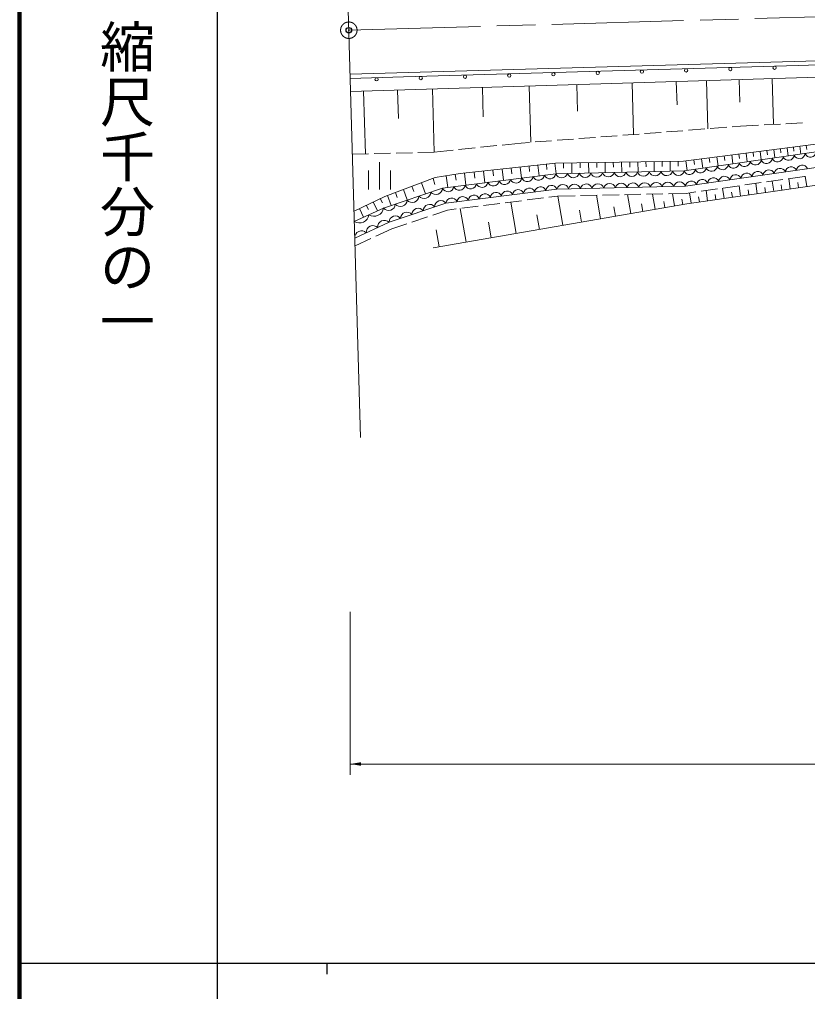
# Model space of a CAD drawing. Units: millimetres, scale not verified. Extents: x 40000 to 680000, y 20000 to 380000.
# Drawn here: x 40000 to 111782, y 202409 to 290981 of the extents above; entities that cross this region are included whole.
import ezdxf
from ezdxf.enums import TextEntityAlignment as Align

# ---------------------------------------------------------------- set-up
doc = ezdxf.new("R2010")
doc.units = ezdxf.units.MM
doc.header["$LTSCALE"] = 1000
doc.header["$PDMODE"] = 32
doc.header["$PDSIZE"] = 500
doc.linetypes.add('CHAIN', pattern=[18.5, 12, -1.5, 3.5, -1.5])
for name, color, linetype, lineweight in [('M-BGD', 7, 'Continuous', 13), ('M-BMK', 2, 'CHAIN', 13), ('M-BMK-OTRS', 5, 'Continuous', 13), ('M-STR-HTXT', 7, 'Continuous', 13), ('M-STR-STRC', 7, 'Continuous', 13), ('M-TTL', 2, 'Continuous', 140), ('M-TTL-BAND', 7, 'Continuous', 25)]:
    doc.layers.add(name, color=color, linetype=linetype, lineweight=lineweight)
doc.layers.add('M-OTRS', color=6, linetype='Continuous')
doc.styles.add('@ＭＳ ゴシック', font='')
doc.styles.get('@ＭＳ ゴシック').set_extended_font_data('@MS Gothic')

# ---------------------------------------------------------------- blocks, each defined once
blk = doc.blocks.new('filled_arrow')
at = {"color": 0, "linetype": 'Continuous', "lineweight": -2}
blk.add_solid([(7.5, 1.25), (0, 0), (7.5, -1.25)], dxfattribs=at)

msp = doc.modelspace()

# ---------------------------------------------------------------- linework, layer by layer
at = {"layer": 'M-BGD'}
for p, q in [((70115, 286002), (117438, 287359)), ((70160, 284418), (117481, 285860)), ((99891, 283207), (99830, 285322)), ((102699, 281023), (102573, 285406)), ((105613, 283429), (105554, 285496)), ((108683, 281415), (108563, 285588)), ((71506, 278732), (71342, 284455)), ((74516, 281969), (74442, 284549)), ((77611, 284645), (77776, 278893)), ((82248, 282106), (82172, 284784)), ((86582, 279788), (86435, 284914)), ((90826, 282617), (90756, 285046)), ((95938, 280503), (95803, 285199)), ((98934, 280732), (100429, 280847)), ((100928, 280885), (102424, 280999)), ((102922, 281038), (104418, 281152)), ((104916, 281190), (105676, 281248)), ((105676, 281248), (107315, 281338)), ((107815, 281366), (109312, 281448)), ((109811, 281475), (111309, 281558)), ((86969, 279817), (88464, 279932)), ((88963, 279970), (90459, 280084)), ((90957, 280122), (92453, 280237)), ((92951, 280275), (94447, 280389)), ((94945, 280427), (96441, 280542)), ((96940, 280580), (98435, 280694)), ((77776, 278893), (79506, 279074)), ((80003, 279126), (81495, 279281)), ((81992, 279333), (83484, 279489)), ((83981, 279541), (85711, 279721)), ((85711, 279721), (86470, 279779)), ((100472, 278082), (112525, 279603)), ((108081, 279043), (108130, 278654)), ((108703, 279121), (108798, 278365)), ((109307, 279197), (109355, 278819)), ((109912, 279274), (110005, 278538)), ((110500, 279348), (110547, 278980)), ((111089, 279422), (111179, 278706)), ((111661, 279494), (111706, 279136)), ((71801, 278739), (70324, 278701)), ((73800, 278791), (72301, 278752)), ((75800, 278842), (74300, 278804)), ((77776, 278893), (76299, 278855)), ((101422, 278202), (101478, 277757)), ((102135, 278292), (102244, 277426)), ((102828, 278380), (102883, 277946)), ((103521, 278467), (103627, 277624)), ((104196, 278552), (104249, 278131)), ((104870, 278637), (104974, 277817)), ((105526, 278720), (105578, 278310)), ((106183, 278803), (106283, 278005)), ((106821, 278884), (106872, 278484)), ((107460, 278964), (107558, 278187)), ((72798, 275479), (72798, 277979)), ((80150, 276932), (88818, 277887)), ((83119, 277259), (83177, 276730)), ((83965, 277352), (84078, 276323)), ((84788, 277443), (84845, 276928)), ((85612, 277534), (85722, 276531)), ((86414, 277622), (86469, 277121)), ((87215, 277710), (87323, 276735)), ((87995, 277796), (88049, 277308)), ((88776, 277882), (88881, 276929)), ((88818, 277887), (100472, 278082)), ((89542, 277899), (89550, 277420)), ((90309, 277912), (90325, 276961)), ((91069, 277924), (91077, 277449)), ((91830, 277937), (91846, 276994)), ((92585, 277950), (92593, 277478)), ((93340, 277963), (93355, 277026)), ((94088, 277975), (94096, 277507)), ((94837, 277988), (94853, 277059)), ((95580, 278000), (95588, 277536)), ((96323, 278013), (96339, 277091)), ((97060, 278025), (97068, 277564)), ((97798, 278037), (97813, 277123)), ((98529, 278050), (98537, 277593)), ((99260, 278062), (99276, 277155)), ((99986, 278074), (99994, 277621)), ((100710, 278112), (100822, 277222)), ((71798, 275479), (71798, 277229)), ((73277, 274862), (77871, 276570)), ((73798, 275479), (73798, 277229)), ((77667, 276494), (77830, 275952)), ((77871, 276570), (80150, 276932)), ((78859, 276727), (79025, 275681)), ((79696, 276860), (79779, 276337)), ((80535, 276974), (80654, 275888)), ((81404, 277070), (81464, 276527)), ((82273, 277166), (82389, 276108)), ((108044, 276186), (109529, 276399)), ((110024, 276470), (111509, 276683)), ((110202, 275536), (110067, 276476)), ((111706, 275751), (111571, 276692)), ((74973, 275493), (75329, 274535)), ((75739, 275778), (75917, 275299)), ((76606, 276100), (76979, 275096)), ((113052, 275944), (100794, 274187)), ((102105, 275335), (103590, 275548)), ((104183, 274673), (104048, 275613)), ((104085, 275618), (105569, 275831)), ((105688, 274889), (105553, 275829)), ((106064, 275902), (107549, 276115)), ((106440, 274996), (106373, 275467)), ((107192, 275104), (107057, 276045)), ((107945, 275212), (107877, 275682)), ((108697, 275320), (108562, 276260)), ((109449, 275428), (109382, 275898)), ((110954, 275643), (110886, 276114)), ((70473, 273510), (73277, 274862)), ((72859, 274661), (73053, 274259)), ((73511, 274949), (73851, 274035)), ((74242, 275221), (74412, 274764)), ((86231, 274530), (87719, 274719)), ((88215, 274782), (89003, 274882)), ((89003, 274882), (90610, 274916)), ((89494, 272226), (89032, 274882)), ((91110, 274927), (92610, 274960)), ((92916, 272820), (92544, 274958)), ((93110, 274971), (94609, 275003)), ((95109, 275014), (96609, 275047)), ((95671, 273298), (95372, 275020)), ((97109, 275057), (98608, 275090)), ((97889, 273683), (97648, 275069)), ((99108, 275101), (100716, 275136)), ((99674, 273993), (99481, 275109)), ((100423, 274123), (100342, 274591)), ((100716, 275136), (101610, 275264)), ((101174, 274242), (101039, 275182)), ((101926, 274349), (101859, 274820)), ((102678, 274457), (102544, 275398)), ((103431, 274565), (103363, 275035)), ((104935, 274781), (104868, 275251)), ((70968, 273749), (71344, 272969)), ((71592, 274050), (71780, 273660)), ((72216, 274351), (72603, 273547)), ((100794, 274187), (77677, 270175)), ((78995, 273611), (79783, 273711)), ((80678, 270695), (80146, 273757)), ((80279, 273774), (81767, 273963)), ((82263, 274026), (83751, 274215)), ((84247, 274278), (85735, 274467)), ((85243, 271488), (84748, 274341)), ((94293, 273059), (94144, 273920)), ((96780, 273490), (96659, 274183)), ((98782, 273838), (98685, 274396)), ((75745, 272512), (77166, 272992)), ((77640, 273152), (78995, 273611)), ((87368, 271857), (87138, 273185)), ((91205, 272523), (91019, 273592)), ((73916, 271894), (75271, 272352)), ((82960, 271092), (82713, 272518)), ((72467, 271229), (73916, 271894)), ((78228, 270270), (77963, 271801)), ((70563, 270355), (72012, 271020))]:
    msp.add_line(p, q, dxfattribs=at)
for points in [[(70500, 272581), (73158, 273801), (78533, 275618), (88851, 276929), (100548, 277182), (112565, 278905), (125531, 281308)], [(125719, 279919), (112792, 277523), (100663, 275785), (88955, 275531), (78849, 274247), (73676, 272498), (70543, 271061)]]:
    msp.add_lwpolyline(points, dxfattribs=at)
for centre, radius, start, end in [((107040, 278234), 520, 201.48757, 354.82777), ((108042, 278378), 520, 201.48757, 354.82777), ((109043, 278521), 520, 201.48757, 354.82777), ((110045, 278665), 520, 201.48757, 354.82777), ((111046, 278808), 520, 201.48757, 354.82777), ((112047, 278952), 520, 201.48757, 354.82777), ((101031, 277373), 520, 201.48757, 354.82777), ((102033, 277516), 520, 201.48757, 354.82777), ((103034, 277660), 520, 201.48757, 354.82777), ((104036, 277804), 520, 201.48757, 354.82777), ((105037, 277947), 520, 201.48757, 354.82777), ((106039, 278091), 520, 201.48757, 354.82777), ((108261, 276747), 526, 22.0044, 174.31094), ((109272, 276892), 526, 22.0044, 174.31094), ((110283, 277037), 526, 22.0044, 174.31094), ((111294, 277181), 526, 22.0044, 174.31094), ((84190, 276476), 538, 202.10387, 352.37162), ((85222, 276607), 538, 202.10387, 352.37162), ((86254, 276738), 538, 202.10387, 352.37162), ((87286, 276869), 538, 202.10387, 352.37162), ((88318, 277000), 538, 202.10387, 352.37162), ((89379, 277094), 554, 197.34359, 345.14068), ((90443, 277117), 554, 197.34359, 345.14068), ((91506, 277140), 554, 197.34359, 345.14068), ((92569, 277163), 554, 197.34359, 345.14068), ((93633, 277186), 554, 197.34359, 345.14068), ((94696, 277209), 554, 197.34359, 345.14068), ((95759, 277232), 554, 197.34359, 345.14068), ((96823, 277255), 554, 197.34359, 345.14068), ((97886, 277278), 554, 197.34359, 345.14068), ((98949, 277301), 554, 197.34359, 345.14068), ((100013, 277324), 554, 197.34359, 345.14068), ((102197, 275877), 526, 22.0044, 174.31094), ((103207, 276022), 526, 22.0044, 174.31094), ((104218, 276167), 526, 22.0044, 174.31094), ((105229, 276312), 526, 22.0044, 174.31094), ((106240, 276457), 526, 22.0044, 174.31094), ((107251, 276602), 526, 22.0044, 174.31094), ((77931, 275628), 602, 218.31238, 359.04671), ((79032, 275821), 538, 202.10387, 352.37162), ((80063, 275952), 538, 202.10387, 352.37162), ((81095, 276083), 538, 202.10387, 352.37162), ((82127, 276214), 538, 202.10387, 352.37162), ((83159, 276345), 538, 202.10387, 352.37162), ((85433, 274958), 524, 20.95188, 173.52361), ((86444, 275087), 524, 20.95188, 173.52361), ((87454, 275215), 524, 20.95188, 173.52361), ((88465, 275343), 524, 20.95188, 173.52361), ((89490, 275388), 554, 17.39661, 165.08766), ((90554, 275411), 554, 17.39661, 165.08766), ((91619, 275434), 554, 17.39661, 165.08766), ((92683, 275457), 554, 17.39661, 165.08766), ((93748, 275480), 554, 17.39661, 165.08766), ((94812, 275504), 554, 17.39661, 165.08766), ((95876, 275527), 554, 17.39661, 165.08766), ((96941, 275550), 554, 17.39661, 165.08766), ((98005, 275573), 554, 17.39661, 165.08766), ((99069, 275596), 554, 17.39661, 165.08766), ((100134, 275619), 554, 17.39661, 165.08766), ((101186, 275732), 526, 22.0044, 174.31094), ((75781, 274902), 602, 218.31238, 359.04671), ((76856, 275265), 602, 218.31238, 359.04671), ((79370, 274188), 524, 20.95188, 173.52361), ((80380, 274317), 524, 20.95188, 173.52361), ((81391, 274445), 524, 20.95188, 173.52361), ((82401, 274573), 524, 20.95188, 173.52361), ((83412, 274702), 524, 20.95188, 173.52361), ((84423, 274830), 524, 20.95188, 173.52361), ((72298, 273922), 868, 237.292, 352.00388), ((73631, 274175), 602, 218.31238, 359.04671), ((74706, 274538), 602, 218.31238, 359.04671), ((76317, 273209), 573, 36.23222, 181.12687), ((77352, 273559), 573, 36.23222, 181.12687), ((78387, 273909), 573, 36.23222, 181.12687), ((70969, 273312), 868, 237.292, 352.00388), ((74248, 272510), 573, 36.23222, 181.12687), ((75283, 272859), 573, 36.23222, 181.12687), ((72198, 271587), 612, 44.94535, 184.35053), ((73242, 272066), 612, 44.94535, 184.35053), ((71154, 271108), 612, 44.94535, 184.35053)]:
    msp.add_arc(centre, radius, start, end, dxfattribs=at)
at = {"layer": 'M-BMK'}
msp.add_line((70000, 290000), (227935, 294530), dxfattribs=at)
msp.add_circle((70000, 290000), 750, dxfattribs=at)
at = {"layer": 'M-BMK-OTRS'}
msp.add_line((71064, 252888), (69007, 324616), dxfattribs=at)
at = {"layer": 'M-OTRS'}
msp.add_point((70000, 290000), dxfattribs=at)
at = {"layer": 'M-STR-HTXT'}
for p, q in [((70126, 237000), (70126, 222142)), ((70126, 223142), (209465, 223142))]:
    msp.add_line(p, q, dxfattribs=at)
at = {"layer": 'M-STR-STRC'}
for p, q in [((158867, 288138), (110933, 286789)), ((110933, 286789), (74965, 285742)), ((74965, 285742), (70126, 285605))]:
    msp.add_line(p, q, dxfattribs=at)
for centre in [(88639, 285990), (92667, 286107), (96695, 286224), (100722, 286341), (104750, 286459), (108778, 286576), (72527, 285523), (76555, 285638), (80583, 285755), (84611, 285872)]:
    msp.add_circle(centre, 150, dxfattribs=at)
at = {"layer": 'M-TTL'}
msp.add_line((40000, 380000), (40000, 20000), dxfattribs=at)
at = {"layer": 'M-TTL-BAND'}
for p, q in [((58000, 370000), (58000, 20000)), ((40000, 205000), (579000, 205000)), ((68000, 205000), (68000, 204000))]:
    msp.add_line(p, q, dxfattribs=at)

# ---------------------------------------------------------------- block references
at = {"layer": 'M-STR-HTXT', "xscale": 133, "yscale": 133}
msp.add_blockref('filled_arrow', (70126, 223142), dxfattribs=at)

# ---------------------------------------------------------------- texts
at = {"layer": 'M-TTL-BAND', "style": '@ＭＳ ゴシック'}
msp.add_text('縮尺千分の一', height=3666, rotation=270, dxfattribs=at).set_placement((49777, 261030), align=Align.MIDDLE_RIGHT)

doc.saveas('drawing.dxf')
